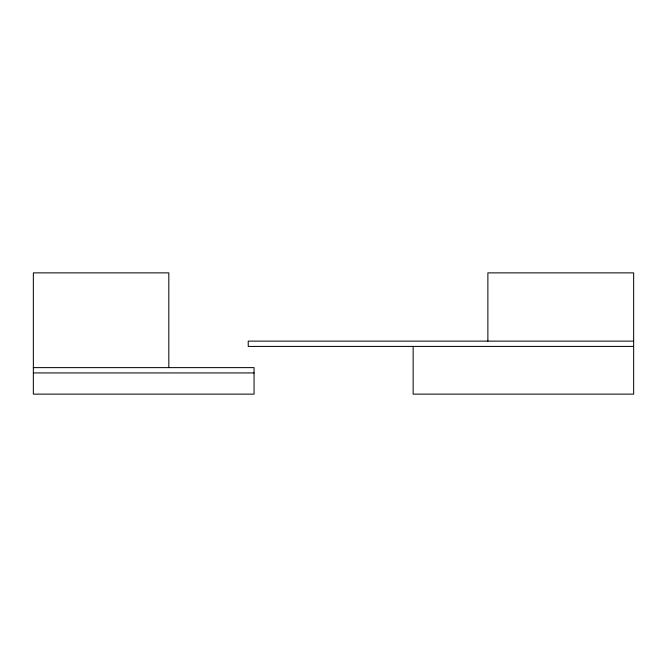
<?xml version="1.0" encoding="UTF-8"?>
<svg xmlns="http://www.w3.org/2000/svg" width="667" height="667" viewBox="0 0 667 667"><rect width="100%" height="100%" fill="white"/><g stroke="black" fill="none" stroke-linecap="round" stroke-linejoin="round"><path stroke-width="1" d="M633.65 341.12L248.232 341.12L248.232 346.423L633.65 346.423M33.35 367.625L254.06 367.625L254.06 394.13L33.35 394.13L33.35 272.87L168.818 272.87L168.818 367.625M33.35 372.928L254.06 372.928M487.877 341.12L487.877 272.87L633.65 272.87L633.65 394.13L413.148 394.13L413.148 346.423"/></g></svg>
